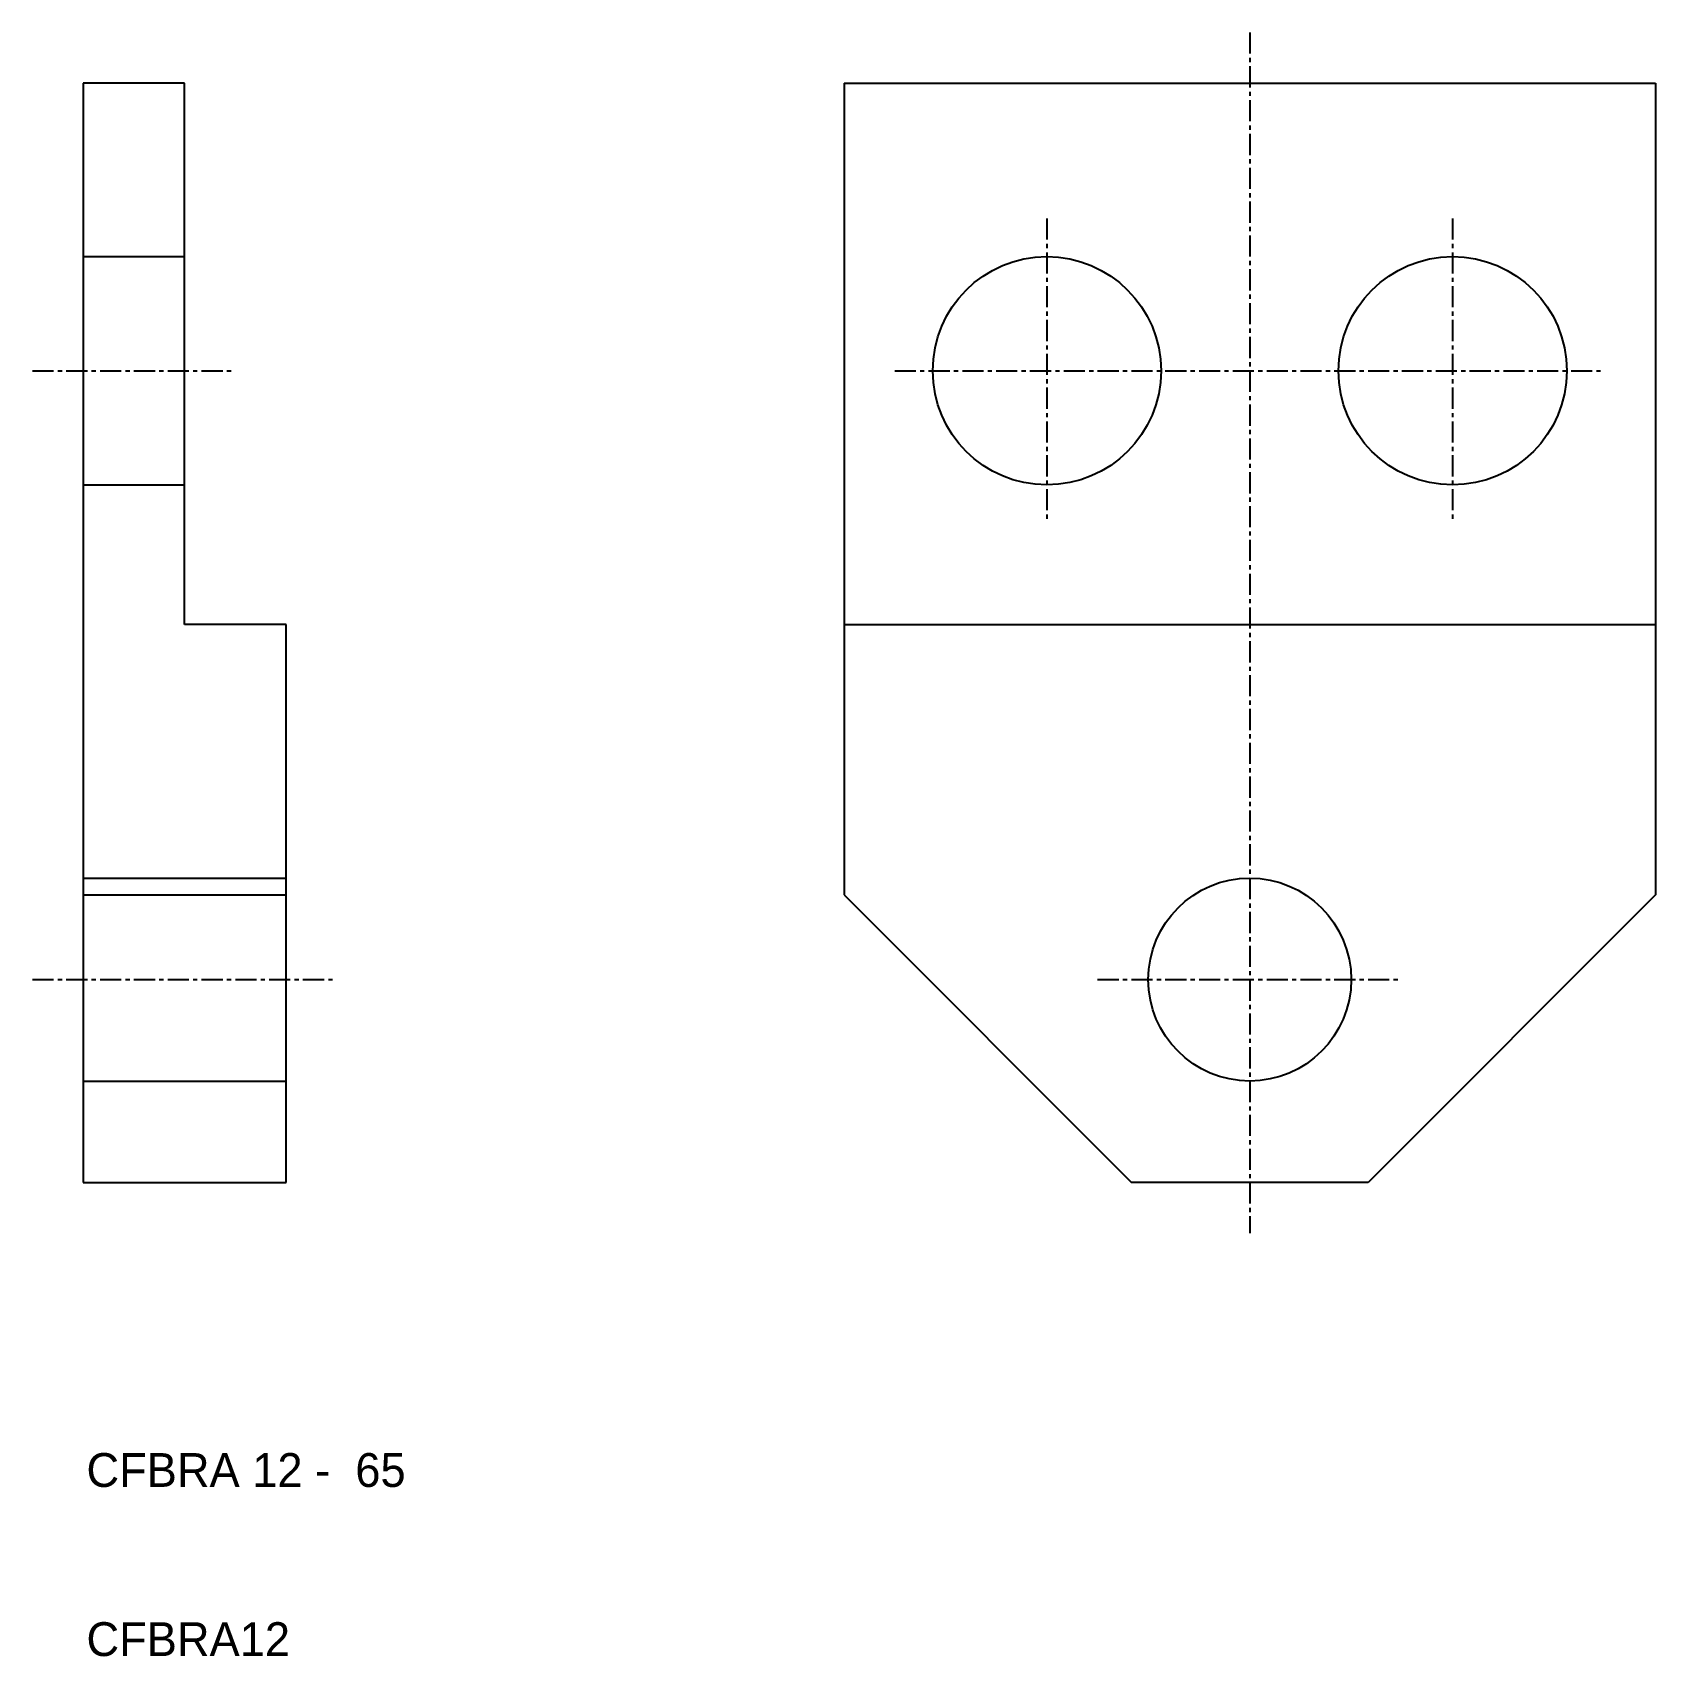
# Model space of a CAD drawing. Extents: x 148.7 to 244.7, y 74.3 to 170.3.
import ezdxf

# ---------------------------------------------------------------- set-up
doc = ezdxf.new("R2010")
doc.units = 0
doc.linetypes.add('CENTER', pattern=[2, 1.25, -0.25, 0.25, -0.25])
doc.linetypes.add('DASHED', pattern=[19.05, 12.7, -6.35])
doc.layers.get('0').update_dxf_attribs({"linetype": 'CONTINUOUS'})
doc.layers.add('CENTER', color=1, linetype='CENTER')

msp = doc.modelspace()

# ---------------------------------------------------------------- linework, layer by layer
for p, q in [((151.711, 167.317), (151.711, 102.317)), ((157.711, 167.317), (151.711, 167.317)), ((157.711, 135.317), (157.711, 167.317)), ((196.711, 167.317), (196.711, 119.317)), ((196.711, 167.317), (244.711, 167.317)), ((244.711, 167.317), (244.711, 119.317)), ((163.711, 135.317), (157.711, 135.317)), ((163.711, 102.317), (163.711, 135.317)), ((196.711, 135.317), (244.711, 135.317)), ((151.711, 119.317), (163.711, 119.317)), ((196.711, 119.317), (213.711, 102.317)), ((244.711, 119.317), (227.711, 102.317)), ((151.711, 102.317), (163.711, 102.317)), ((227.711, 102.317), (213.711, 102.317))]:
    msp.add_line(p, q)
at = {"color": 3, "linetype": 'DASHED'}
for p, q in [((151.711, 157.067), (157.711, 157.067)), ((151.711, 143.567), (157.711, 143.567)), ((151.711, 120.317), (163.711, 120.317)), ((151.711, 108.317), (163.711, 108.317))]:
    msp.add_line(p, q, dxfattribs=at)
for centre, radius in [((208.711, 150.317), 6.75), ((232.711, 150.317), 6.75), ((220.711, 114.317), 6)]:
    msp.add_circle(centre, radius)
at = {"layer": 'CENTER', "color": 1, "linetype": 'CENTER'}
for p, q in [((220.711, 170.317), (220.711, 99.317)), ((208.711, 159.317), (208.711, 141.317)), ((232.711, 159.317), (232.711, 141.317)), ((148.711, 150.317), (160.711, 150.317)), ((199.711, 150.317), (241.711, 150.317)), ((148.711, 114.317), (166.711, 114.317)), ((211.711, 114.317), (229.711, 114.317))]:
    msp.add_line(p, q, dxfattribs=at)

# ---------------------------------------------------------------- texts
for s, p in [('CFBRA 12 -  65', (151.905, 84.317)), ('CFBRA12', (151.905, 74.317))]:
    msp.add_text(s, height=2).set_placement(p)

doc.saveas('drawing.dxf')
